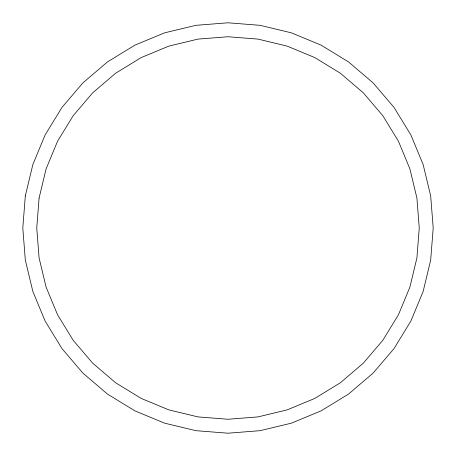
<?xml version="1.0" encoding="UTF-8"?>
<svg xmlns="http://www.w3.org/2000/svg" width="456" height="456" viewBox="0 0 456 456"><rect width="100%" height="100%" fill="white"/><g stroke="black" fill="none" stroke-linecap="round" stroke-linejoin="round"><path stroke-width="0.68" d="M25.325 195.898L22.8 228L25.325 260.102L32.843 291.412L45.167 321.161L61.987 348.612L82.901 373.099L107.388 394.012L134.839 410.833L164.587 423.157L195.898 430.675L228 433.2L260.102 430.675L291.412 423.157L321.161 410.833L348.612 394.012L373.099 373.099L394.012 348.612L410.833 321.161L423.157 291.412L430.675 260.102L433.2 228L430.675 195.898L423.157 164.587L410.833 134.839L394.012 107.388L373.099 82.901L348.612 61.987L321.161 45.167L291.412 32.843L260.102 25.325L228 22.8L195.898 25.325L164.587 32.843L134.839 45.167L107.388 61.987L82.901 82.901L61.987 107.388L45.167 134.839L32.843 164.587L25.325 195.898M39.091 198.081L36.736 228L39.091 257.919L46.096 287.103L57.581 314.834L73.262 340.421L92.756 363.244L115.579 382.738L141.166 398.419L168.897 409.904L198.081 416.909L228 419.263L257.919 416.909L287.103 409.904L314.834 398.419L340.421 382.738L363.244 363.244L382.738 340.421L398.419 314.834L409.904 287.103L416.909 257.919L419.263 228L416.909 198.081L409.904 168.897L398.419 141.166L382.738 115.579L363.244 92.756L340.421 73.262L314.834 57.581L287.103 46.096L257.919 39.091L228 36.736L198.081 39.091L168.897 46.096L141.166 57.581L115.579 73.262L92.756 92.756L73.262 115.579L57.581 141.166L46.096 168.897L39.091 198.081"/></g></svg>
